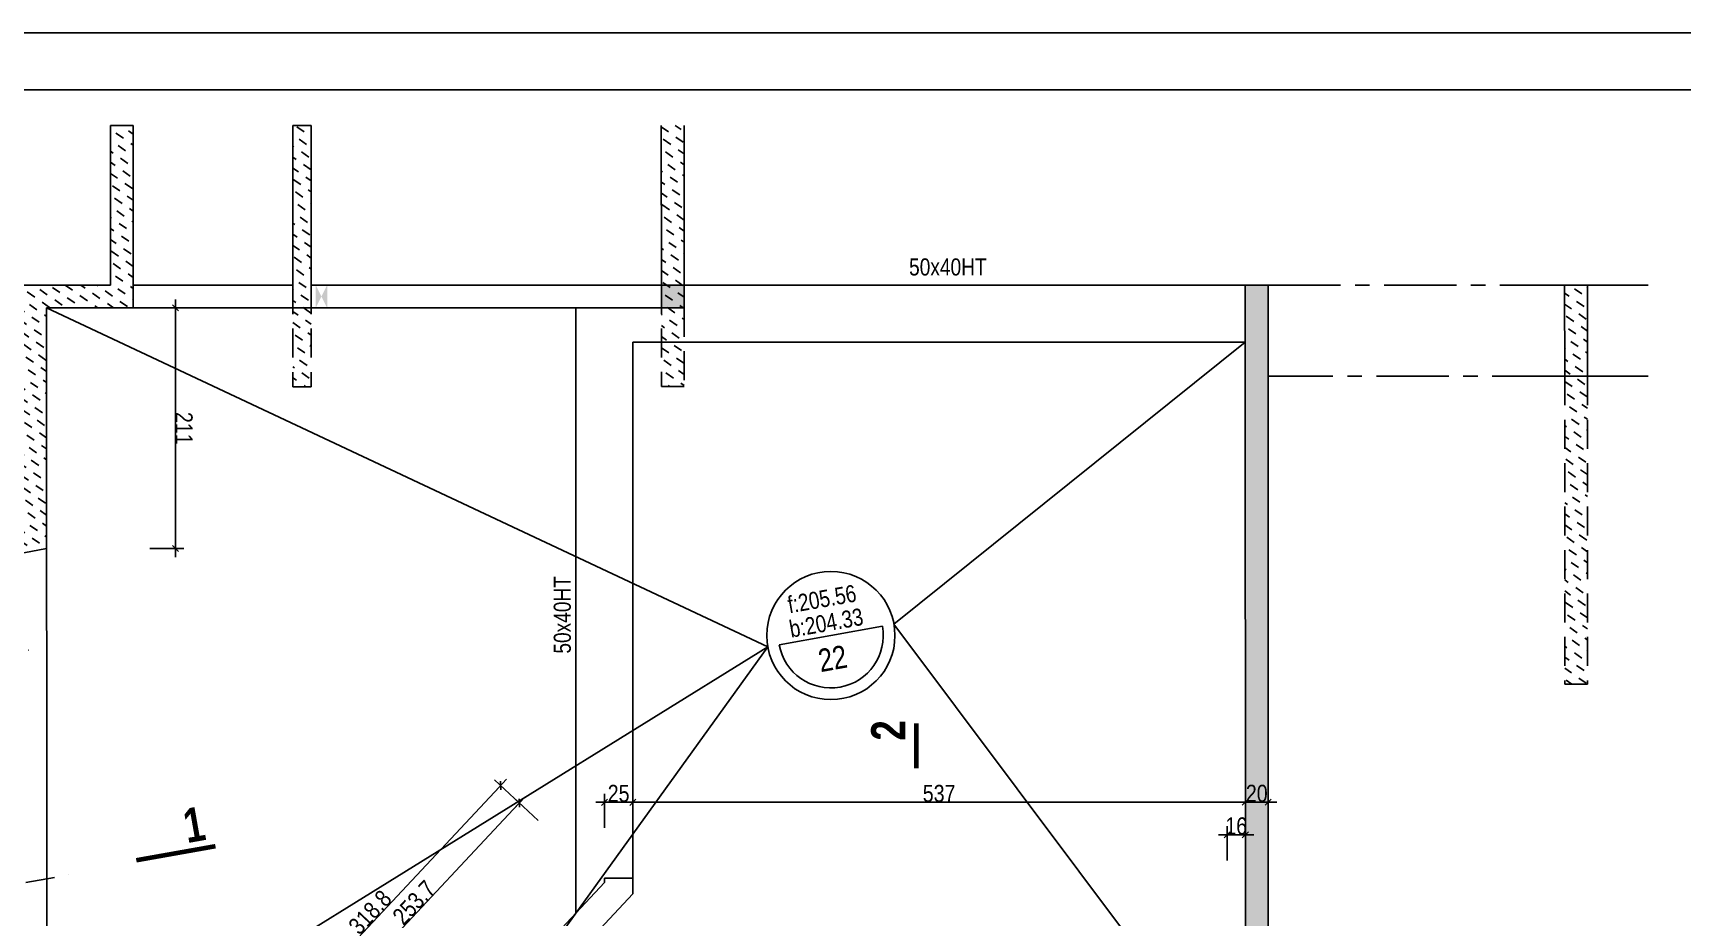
# Model space of a CAD drawing. Header units: millimetres. Extents: x -18089 to -10820, y 354 to 4554.
# Drawn here: x -13844 to -12398, y 3779 to 4554 of the extents above; entities that cross this region are included whole.
import ezdxf
from ezdxf.enums import TextEntityAlignment as Align

# ---------------------------------------------------------------- set-up
doc = ezdxf.new("R2010")
doc.units = ezdxf.units.MM
for name, pattern in [('AXES', [50.8, 31.75, -6.35, 6.35, -6.35]), ('CACHEx2', [19.05, 12.7, -6.35]), ('INTERROMPU2', [9.525, 6.35, -3.175]), ('TIRETPTX2', [50.8, 25.4, -12.7, 0, -12.7])]:
    doc.linetypes.add(name, pattern=pattern)
for name, color, linetype in [('01_Cad_2', 5, 'Continuous'), ('01_cote_gen', 4, 'Continuous'), ('01_linteaux', 3, 'Continuous'), ('01_murs_coup', 5, 'Continuous'), ('01_murs_sup', 2, 'INTERROMPU2'), ('01_poch_murs', 251, 'Continuous'), ('01_sem', 42, 'Continuous'), ('01_texte', 230, 'Continuous'), ('01_tram_axes', 10, 'AXES'), ('AA_COTES', 2, 'Continuous')]:
    doc.layers.add(name, color=color, linetype=linetype)
doc.styles.add('impact', font='impact.ttf')
doc.styles.add('MATTE_TXT', font='arial.ttf')
doc.styles.add('STYLE2', font='ARIALN.TTF')
doc.dimstyles.new('JB50', dxfattribs={"dimscale": 0.1, "dimtxt": 150, "dimasz": 15, "dimexe": 0.1, "dimexo": 0.1, "dimgap": 0.09, "dimtad": 1, "dimdec": 1, "dimdsep": 46, "dimtxsty": 'STYLE2', "dimblk1": 'BOND_G', "dimblk2": 'BOND_D', "dimsah": 1, "dimcen": 1.5, "dimdle": 0.01, "dimse1": 1, "dimse2": 1, "dimclrd": 4, "dimclre": 2, "dimclrt": 6, "dimazin": 2, "dimtfac": 2.333333, "dimtdec": 1, "dimtix": 1, "dimtmove": 2, "dimatfit": 3, "dimldrblk": 'BOND_G', "dimfxl": 1, "dimtolj": 1, "dimtzin": 0, "dimarcsym": 0})
pattern_1 = [(145.124005, (-20168.725, 70469.525), (-11.05053765, -1.9731777), [7.9375, -7.9375])]

# ---------------------------------------------------------------- blocks, each defined once
blk = doc.blocks.new('BOND_G')
at = {"layer": 'AA_COTES', "color": 0}
for p, q in [((0, -5), (0, 15)), ((5, 0), (-5, 0)), ((1.77, 1.77), (-1.77, -1.77))]:
    blk.add_line(p, q, dxfattribs=at)
blk = doc.blocks.new('BOND_D')
at = {"layer": 'AA_COTES', "color": 0}
for p, q in [((5, 0), (-5, 0)), ((-1.77, -1.77), (1.77, 1.77)), ((0, 5), (0, -15))]:
    blk.add_line(p, q, dxfattribs=at)
blk = doc.blocks.new('*D642')
at = {"layer": '01_cote_gen', "color": 4, "lineweight": -2, "ltscale": 2, "transparency": 16777216}
blk.add_line((-13589.7, 3694.6), (-13418.3, 3877.5), dxfattribs=at)
at = {"layer": 'DEFPOINTS', "color": 0, "ltscale": 2, "transparency": 16777216}
for p in [(-13417.3, 3878.6), (-13342.8, 3808.8), (-13516.2, 3623.7)]:
    blk.add_point(p, dxfattribs=at)
at = {"layer": '01_cote_gen', "color": 4, "lineweight": -2, "ltscale": 2, "transparency": 16777216, "xscale": 1.5, "yscale": 1.5, "zscale": 1.5}
for name, p, rotation in [('BOND_D', (-13417.3, 3878.6), 46.86656457600482), ('BOND_G', (-13590.7, 3693.5), 226.8665645760048)]:
    blk.add_blockref(name, p, dxfattribs=dict(at, rotation=rotation))
at = {"layer": '01_cote_gen', "color": 6, "ltscale": 2, "transparency": 16777216, "insert": (-13509.6, 3791.3), "char_height": 15, "attachment_point": 5, "rotation": 46.8666, "style": 'STYLE2'}
blk.add_mtext('\\A1;253.7', dxfattribs=at)
blk = doc.blocks.new('*D643')
at = {"layer": '01_cote_gen', "color": 4, "lineweight": -2, "ltscale": 2, "transparency": 16777216}
blk.add_line((-13650.5, 3662.3), (-13434.6, 3892.8), dxfattribs=at)
at = {"layer": 'DEFPOINTS', "color": 0, "ltscale": 2, "transparency": 16777216}
for p in [(-13433.6, 3893.9), (-13411.8, 3873.5), (-13629.8, 3640.8)]:
    blk.add_point(p, dxfattribs=at)
at = {"layer": '01_cote_gen', "color": 4, "lineweight": -2, "ltscale": 2, "transparency": 16777216, "xscale": 1.5, "yscale": 1.5, "zscale": 1.5}
for name, p, rotation in [('BOND_D', (-13433.6, 3893.9), 46.86656457600027), ('BOND_G', (-13651.5, 3661.2), 226.8665645760003)]:
    blk.add_blockref(name, p, dxfattribs=dict(at, rotation=rotation))
at = {"layer": '01_cote_gen', "color": 6, "ltscale": 2, "transparency": 16777216, "insert": (-13548.2, 3782.8), "char_height": 15, "attachment_point": 5, "rotation": 46.8666, "style": 'STYLE2'}
blk.add_mtext('\\A1;318.8', dxfattribs=at)
blk = doc.blocks.new('*D644')
at = {"layer": '01_cote_gen', "color": 4, "lineweight": -2, "ltscale": 2, "transparency": 16777216}
blk.add_line((-13341.3, 3879.2), (-13319.3, 3879.2), dxfattribs=at)
at = {"layer": 'DEFPOINTS', "color": 0, "ltscale": 2, "transparency": 16777216}
for p in [(-13317.8, 3879.2), (-13342.8, 3812.7), (-13317.8, 3812.7)]:
    blk.add_point(p, dxfattribs=at)
at = {"layer": '01_cote_gen', "color": 4, "lineweight": -2, "ltscale": 2, "transparency": 16777216, "xscale": 1.5, "yscale": 1.5, "zscale": 1.5}
for name, p, rotation in [('BOND_G', (-13342.8, 3879.2), 180.0069865001342), ('BOND_D', (-13317.8, 3879.2), 0.006986500134211393)]:
    blk.add_blockref(name, p, dxfattribs=dict(at, rotation=rotation))
at = {"layer": '01_cote_gen', "color": 6, "ltscale": 2, "transparency": 16777216, "insert": (-13330.3, 3886.9), "char_height": 15, "attachment_point": 5, "rotation": 0.007, "style": 'STYLE2'}
blk.add_mtext('\\A1;25', dxfattribs=at)
blk = doc.blocks.new('*D645')
at = {"layer": '01_cote_gen', "color": 4, "lineweight": -2, "ltscale": 2, "transparency": 16777216}
blk.add_line((-13316.3, 3879.2), (-12782.3, 3879.3), dxfattribs=at)
at = {"layer": 'DEFPOINTS', "color": 0, "ltscale": 2, "transparency": 16777216}
for p in [(-12780.8, 3879.3), (-13317.8, 3812.7), (-12780.8, 3812.8)]:
    blk.add_point(p, dxfattribs=at)
at = {"layer": '01_cote_gen', "color": 4, "lineweight": -2, "ltscale": 2, "transparency": 16777216, "xscale": 1.5, "yscale": 1.5, "zscale": 1.5}
for name, p, rotation in [('BOND_G', (-13317.8, 3879.2), 180.0069865001672), ('BOND_D', (-12780.8, 3879.3), 0.006986500167212827)]:
    blk.add_blockref(name, p, dxfattribs=dict(at, rotation=rotation))
at = {"layer": '01_cote_gen', "color": 6, "ltscale": 2, "transparency": 16777216, "insert": (-13049.3, 3886.9), "char_height": 15, "attachment_point": 5, "rotation": 0.007, "style": 'STYLE2'}
blk.add_mtext('\\A1;537', dxfattribs=at)
blk = doc.blocks.new('*D646')
at = {"layer": '01_cote_gen', "color": 4, "lineweight": -2, "ltscale": 2, "transparency": 16777216}
blk.add_line((-12779.3, 3879.3), (-12762.3, 3879.3), dxfattribs=at)
at = {"layer": 'DEFPOINTS', "color": 0, "ltscale": 2, "transparency": 16777216}
for p in [(-12760.8, 3879.3), (-12780.8, 3871.8), (-12760.8, 3871.8)]:
    blk.add_point(p, dxfattribs=at)
at = {"layer": '01_cote_gen', "color": 4, "lineweight": -2, "ltscale": 2, "transparency": 16777216, "xscale": 1.5, "yscale": 1.5, "zscale": 1.5}
for name, p, rotation in [('BOND_G', (-12780.8, 3879.3), 180.0069865001759), ('BOND_D', (-12760.8, 3879.3), 0.006986500175902104)]:
    blk.add_blockref(name, p, dxfattribs=dict(at, rotation=rotation))
at = {"layer": '01_cote_gen', "color": 6, "ltscale": 2, "transparency": 16777216, "insert": (-12770.8, 3887), "char_height": 15, "attachment_point": 5, "rotation": 0.007, "style": 'STYLE2'}
blk.add_mtext('\\A1;20', dxfattribs=at)
blk = doc.blocks.new('*D647')
at = {"layer": '01_cote_gen', "color": 4, "lineweight": -2, "ltscale": 2, "transparency": 16777216}
for p, q in [((-12798.2, 3850.7), (-12799.7, 3850.7)), ((-12780.8, 3850.7), (-12796.7, 3850.7)), ((-12779.3, 3850.7), (-12777.8, 3850.7))]:
    blk.add_line(p, q, dxfattribs=at)
at = {"layer": 'DEFPOINTS', "color": 0, "ltscale": 2, "transparency": 16777216}
for p in [(-12796.7, 3850.7), (-12796.7, 3623.8), (-12780.7, 3623.8)]:
    blk.add_point(p, dxfattribs=at)
at = {"layer": '01_cote_gen', "color": 4, "lineweight": -2, "ltscale": 2, "transparency": 16777216, "xscale": 1.5, "yscale": 1.5, "zscale": 1.5}
for name, p, rotation in [('BOND_D', (-12796.7, 3850.7), 0.006986500183789879), ('BOND_G', (-12780.8, 3850.7), 180.0069865001838)]:
    blk.add_blockref(name, p, dxfattribs=dict(at, rotation=rotation))
at = {"layer": '01_cote_gen', "color": 6, "ltscale": 2, "transparency": 16777216, "insert": (-12788.8, 3858.4), "char_height": 15, "attachment_point": 5, "rotation": 0.007, "style": 'STYLE2'}
blk.add_mtext('\\A1;16', dxfattribs=at)
blk = doc.blocks.new('*D649')
at = {"layer": '01_cote_gen', "color": 4, "lineweight": -2, "ltscale": 2, "transparency": 16777216}
blk.add_line((-13718.9, 4311.2), (-13718.9, 4103.2), dxfattribs=at)
at = {"layer": 'DEFPOINTS', "color": 0, "ltscale": 2, "transparency": 16777216}
for p in [(-13831.8, 4312.7), (-13831.8, 4101.7), (-13718.9, 4101.7)]:
    blk.add_point(p, dxfattribs=at)
at = {"layer": '01_cote_gen', "color": 4, "lineweight": -2, "ltscale": 2, "transparency": 16777216, "xscale": 1.5, "yscale": 1.5, "zscale": 1.5}
for name, p, rotation in [('BOND_G', (-13718.9, 4312.7), 90.00698650016938), ('BOND_D', (-13718.9, 4101.7), 270.0069865001693)]:
    blk.add_blockref(name, p, dxfattribs=dict(at, rotation=rotation))
at = {"layer": '01_cote_gen', "color": 6, "ltscale": 2, "transparency": 16777216, "insert": (-13711.3, 4207.2), "char_height": 15, "attachment_point": 5, "rotation": 270.007, "style": 'STYLE2'}
blk.add_mtext('\\A1;211', dxfattribs=at)

msp = doc.modelspace()

# ---------------------------------------------------------------- hatches: boundary and pattern name
at = {"layer": '01_murs_sup', "ltscale": 2}
h = msp.add_hatch(dxfattribs=at)
h.set_pattern_fill('DASH', color=256, scale=2.5, angle=145.12401)
h.set_pattern_definition(pattern_1)
h.paths.add_polyline_path([(-13831.83, 4312.71), (-13755.83, 4312.72), (-13755.83, 4332.72), (-13755.85, 4472.72), (-13775.85, 4472.71), (-13775.83, 4332.71), (-13851.83, 4332.71), (-13851.8, 4123.49), (-13851.8, 4098.1), (-13831.8, 4101.67)])
h.paths.add_polyline_path([(-13599.83, 4312.74), (-13615.83, 4312.73), (-13615.82, 4243.67), (-13599.82, 4243.68)])
h.paths.add_polyline_path([(-13599.85, 4472.74), (-13615.85, 4472.73), (-13615.83, 4332.73), (-13615.83, 4312.73), (-13599.83, 4312.74), (-13599.83, 4332.74)])
h.paths.add_polyline_path([(-13272.83, 4282.78), (-13292.83, 4282.78), (-13292.83, 4243.71), (-13272.83, 4243.72)])
h.paths.add_polyline_path([(-13272.83, 4312.78), (-13292.83, 4312.77), (-13292.83, 4282.78), (-13272.83, 4282.78)])
h.paths.add_polyline_path([(-13272.84, 4332.78), (-13292.84, 4332.77), (-13292.83, 4312.77), (-13272.83, 4312.78)])
h.paths.add_polyline_path([(-13272.85, 4472.78), (-13292.85, 4472.77), (-13292.84, 4332.77), (-13272.84, 4332.78)])
h = msp.add_hatch(dxfattribs=at)
h.set_pattern_fill('DASH', color=256, scale=2.5, angle=145.12401)
h.set_pattern_definition(pattern_1)
h.paths.add_polyline_path([(-12760.83, 4332.78), (-12780.83, 4332.78), (-12780.75, 3623.78), (-12796.7, 3623.77), (-12815.44, 3603.77), (-12781.18, 3603.78), (-12427.53, 3603.82), (-12427.53, 3623.82), (-12760.75, 3623.78)])
h.paths.add_polyline_path([(-13481.93, 3623.69), (-13500.67, 3603.69), (-12815.44, 3603.77), (-12796.7, 3623.77)])
h.paths.add_polyline_path([(-13481.93, 3623.69), (-13516.19, 3623.69), (-13534.93, 3603.68), (-13500.67, 3603.69)])
h.paths.add_polyline_path([(-13707.44, 3623.66), (-13733.36, 3603.66), (-13534.93, 3603.68), (-13516.19, 3623.69)])
h.paths.add_polyline_path([(-13707.44, 3623.66), (-13831.74, 3623.65), (-13831.74, 3603.65), (-13733.36, 3603.66)])
h.paths.add_polyline_path([(-13831.74, 3623.65), (-13851.74, 3623.64), (-13851.74, 3603.64), (-13831.74, 3603.65)])
h.paths.add_polyline_path([(-12783.9, 3871.43), (-12757.29, 3871.43), (-12757.29, 3902.66), (-12783.9, 3902.66)], flags=25)
h.paths.add_polyline_path([(-12802.57, 3842.87), (-12775.95, 3842.87), (-12775.96, 3874.1), (-12802.57, 3874.1)], flags=25)
h.paths.add_polyline_path([(-13728.5, 3589.89), (-13678.78, 3598.77), (-13684.27, 3629.51), (-13733.99, 3620.63)], flags=9)
h = msp.add_hatch(dxfattribs=at)
h.set_pattern_fill('DASH', color=256, scale=2.5, angle=145.12401)
h.set_pattern_definition(pattern_1)
h.paths.add_polyline_path([(-12480.83, 4332.81), (-12500.83, 4332.81), (-12500.82, 4252.81), (-12480.82, 4252.81)])
h.paths.add_polyline_path([(-12480.82, 4252.81), (-12500.82, 4252.81), (-12500.79, 3982.81), (-12480.79, 3982.81)])
at = {"layer": '01_poch_murs', "ltscale": 2}
h = msp.add_hatch(color=256, dxfattribs=at)
h.dxf.hatch_style = 1
h.paths.add_polyline_path([(-13272.84, 4332.78), (-13292.84, 4332.77), (-13292.83, 4312.77), (-13272.83, 4312.78)])
h = msp.add_hatch(color=256, dxfattribs=at)
h.dxf.hatch_style = 1
h.paths.add_polyline_path([(-12783.9, 3871.43), (-12757.29, 3871.43), (-12757.29, 3902.66), (-12783.9, 3902.66)], flags=25)
h.paths.add_polyline_path([(-12802.57, 3842.87), (-12775.95, 3842.87), (-12775.96, 3874.1), (-12802.57, 3874.1)], flags=25)
h.paths.add_polyline_path([(-12780.74, 3603.78), (-12780.75, 3623.78), (-12796.7, 3623.77), (-12815.44, 3603.77)])

# ---------------------------------------------------------------- linework, layer by layer
at = {"layer": '01_Cad_2'}
msp.add_line((-10819.8, 4553.85), (-18089.32, 4553.85), dxfattribs=at)
at = {"layer": '01_Cad_2', "color": 2}
msp.add_line((-10869.8, 4503.85), (-18039.32, 4503.85), dxfattribs=at)
at = {"layer": '01_linteaux'}
for p, q in [((-13292.84, 4332.77), (-13292.85, 4472.77)), ((-13272.84, 4332.78), (-13272.85, 4472.78))]:
    msp.add_line(p, q, dxfattribs=at)
at = {"layer": '01_linteaux', "linetype": 'CACHEx2', "ltscale": 2}
for p, q in [((-13755.83, 4332.72), (-13755.83, 4312.72)), ((-13615.83, 4332.73), (-13615.82, 4243.67)), ((-13599.83, 4332.74), (-13599.82, 4243.68)), ((-13292.84, 4332.77), (-13292.83, 4243.71)), ((-13272.83, 4312.78), (-13272.83, 4243.72)), ((-12500.82, 4252.81), (-12500.79, 3982.81)), ((-12480.82, 4252.81), (-12480.79, 3982.81)), ((-13599.82, 4243.68), (-13615.82, 4243.67)), ((-13292.83, 4243.71), (-13272.83, 4243.72)), ((-13851.8, 4098.1), (-13831.8, 4101.67)), ((-12500.79, 3982.81), (-12480.79, 3982.81))]:
    msp.add_line(p, q, dxfattribs=at)
at = {"layer": '01_murs_coup'}
for p, q in [((-13775.85, 4472.71), (-13775.83, 4332.71)), ((-13755.85, 4472.72), (-13755.83, 4332.72)), ((-13615.85, 4472.73), (-13615.83, 4332.73)), ((-13599.85, 4472.74), (-13599.83, 4332.74)), ((-13851.83, 4332.71), (-13775.83, 4332.71)), ((-13755.83, 4332.72), (-13615.83, 4332.73)), ((-13599.83, 4332.74), (-13272.84, 4332.78)), ((-13272.84, 4332.78), (-13272.83, 4312.78)), ((-12780.83, 4332.78), (-12760.83, 4332.78)), ((-12780.83, 4332.78), (-12780.74, 3603.78)), ((-12760.83, 4332.78), (-12760.75, 3623.78)), ((-12500.83, 4332.81), (-12480.83, 4332.81)), ((-12500.82, 4252.81), (-12500.83, 4332.81)), ((-12480.83, 4332.81), (-12480.82, 4252.81)), ((-13272.83, 4312.78), (-13831.83, 4312.71)), ((-13831.73, 3527.74), (-13831.83, 4312.71)), ((-12480.82, 4252.81), (-12500.82, 4252.81)), ((-13342.77, 3808.8), (-13560.75, 3576.13)), ((-13342.77, 3808.8), (-13342.77, 3812.75)), ((-13342.77, 3812.75), (-13317.77, 3812.75)), ((-13317.77, 3812.75), (-13317.77, 3798.92)), ((-13317.77, 3798.92), (-13548.18, 3552.98))]:
    msp.add_line(p, q, dxfattribs=at)
at = {"layer": '01_murs_coup', "color": 2, "ltscale": 2}
for p, q in [((-12780.83, 4332.78), (-13272.84, 4332.78)), ((-13367.76, 3782.12), (-13367.83, 4312.76)), ((-13317.77, 3812.75), (-13317.82, 4282.78)), ((-12780.83, 4282.78), (-13317.82, 4282.78))]:
    msp.add_line(p, q, dxfattribs=at)
at = {"layer": '01_murs_coup', "color": 2, "linetype": 'TIRETPTX2'}
for p, q in [((-14837.18, 3835.8), (-13836.86, 4014.42)), ((-14802.03, 3638.92), (-13801.7, 3817.53))]:
    msp.add_line(p, q, dxfattribs=at)
at = {"layer": '01_poch_murs', "ltscale": 2}
for p, q in [((-13775.85, 4472.71), (-13755.85, 4472.72)), ((-13615.85, 4472.73), (-13599.85, 4472.74))]:
    msp.add_line(p, q, dxfattribs=at)
at = {"layer": '01_sem', "ltscale": 2}
msp.add_solid([(-13595.83, 4332.74), (-13595.83, 4312.74), (-13585.83, 4312.74), (-13585.83, 4332.74)], dxfattribs=at)
at = {"layer": '01_texte'}
for p, q in [((-13199.58, 4015.6), (-13831.83, 4312.71)), ((-13088.87, 4035.37), (-12780.83, 4282.78)), ((-13088.87, 4035.37), (-12780.75, 3623.78)), ((-13098.97, 4033.56), (-13189.48, 4017.4)), ((-13199.58, 4015.6), (-13831.74, 3623.65)), ((-13199.58, 4015.6), (-13481.93, 3623.69))]:
    msp.add_line(p, q, dxfattribs=at)
at = {"layer": '01_texte', "const_width": 4}
for points in [[(-13069.2, 3909), (-13069.2, 3948.43)], [(-13683.79, 3840.72), (-13753.19, 3828.38)]]:
    msp.add_lwpolyline(points, dxfattribs=at)
at = {"layer": '01_texte'}
msp.add_circle((-13144.22, 4025.48), 56.23, dxfattribs=at)
msp.add_arc((-13144.22, 4025.48), 45.97, 190.12401, 10.12401, dxfattribs=at)
at = {"layer": '01_tram_axes', "ltscale": 2}
for p, q in [((-12760.83, 4332.78), (-12500.83, 4332.81)), ((-12480.83, 4332.81), (-12427.62, 4332.82)), ((-12500.82, 4252.81), (-12760.82, 4252.78)), ((-12427.61, 4252.82), (-12480.82, 4252.81))]:
    msp.add_line(p, q, dxfattribs=at)

# ---------------------------------------------------------------- texts
at = {"layer": '01_texte', "style": 'MATTE_TXT', "width": 0.8}
for s, height, rotation, p in [('50x40HT', 15, 0.00699, (-13041.63, 4336.68)), ('50x40HT', 15, 90.00699, (-13367.71, 4043.6)), ('f:205.56', 15, 10.12401, (-13149.92, 4045.74)), ('b:204.33', 15, 10.12401, (-13146.18, 4024.82)), ('22', 20, 10.12401, (-13139.88, 3989.56))]:
    msp.add_text(s, height=height, rotation=rotation, dxfattribs=at).set_placement(p, align=Align.BOTTOM_CENTER)
at = {"layer": '01_texte', "style": 'impact'}
for s, rotation, p in [('2', 90, (-13069.85, 3942.24)), ('1', 10.08131, (-13698.3, 3836.05))]:
    msp.add_text(s, height=30, rotation=rotation, dxfattribs=at).set_placement(p, align=Align.BOTTOM_CENTER)

# ---------------------------------------------------------------- dimensions: what is measured, and where the dimension line sits
at = {"layer": '01_cote_gen', "ltscale": 2}
for p1, p2, distance, picture, middle in [((-13831.83, 4312.71), (-13831.8, 4101.67), 112.92, '*D649', (-13711.35, 4207.2)), ((-13629.79, 3640.81), (-13411.8, 3873.48), 29.82, '*D643', (-13548.15, 3782.78)), ((-13342.77, 3812.75), (-13317.77, 3812.75), 66.48, '*D644', (-13330.28, 3886.89)), ((-13317.77, 3812.75), (-12780.77, 3812.82), 66.48, '*D645', (-13049.28, 3886.93)), ((-12780.78, 3871.79), (-12760.78, 3871.8), 7.5, '*D646', (-12770.78, 3886.96)), ((-13516.19, 3623.69), (-13342.77, 3808.8), 102.1, '*D642', (-13509.59, 3791.29)), ((-12780.75, 3623.78), (-12796.7, 3623.77), -226.96, '*D647', (-12788.75, 3858.4))]:
    dim = msp.add_aligned_dim(p1=p1, p2=p2, distance=distance, dimstyle='JB50', dxfattribs=at)
    dim.commit()
    dim.dimension.update_dxf_attribs({"geometry": picture, "text_midpoint": middle})

doc.saveas('drawing.dxf')
